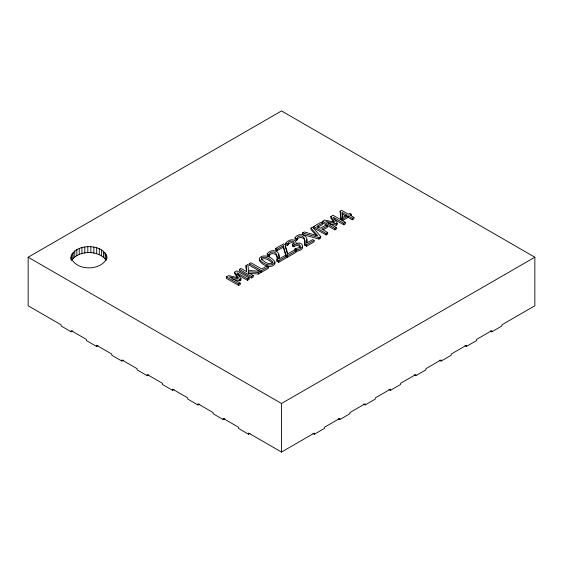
<?xml version="1.0" encoding="UTF-8"?>
<svg xmlns="http://www.w3.org/2000/svg" width="563" height="563" viewBox="0 0 563 563"><rect width="100%" height="100%" fill="white"/><g stroke="black" fill="none" stroke-linecap="round" stroke-linejoin="round"><path stroke-width="0.84" d="M277.003 261.302L277.003 259.81L278.72 260.803L286.271 256.446L286.271 257.931L278.72 262.295L277.003 261.302C277.601 257.72 277.249 250.802 271.873 252.118C268.333 251.816 270.247 258.494 267.221 255.356L267.221 253.871C271.084 247.72 281.528 250.936 278.938 258.889M306.722 241.365L306.638 243.061L312.655 239.592L314.063 240.401L314.063 241.886L306.504 246.249L304.787 245.257L304.843 242.027M278.938 257.404L278.854 259.107L284.864 255.63L287.503 257.221L296.054 252.287L296.054 250.795L294.604 249.965L287.82 253.885L285.124 244.68L283.653 243.828L275.56 248.494L275.56 249.986L277.01 250.816L283.266 247.206L283.266 245.721L277.01 249.332L275.56 248.494M71.044 257.439C74.013 242.956 104.605 242.963 106.829 257.875C101.692 271.267 75.562 271.253 71.044 257.439L71.044 259.107M269.058 256.313C270.887 250.908 278.875 254.216 277.059 259.557M306.722 242.85C309.319 234.898 298.869 231.674 295.012 237.832L295.012 239.317C298.031 242.449 296.117 235.77 299.664 236.073C304.048 234.813 305.61 240.162 304.843 243.519M296.842 240.267C298.066 235.806 305.442 237.044 304.787 241.851M302.577 246.84C303.056 249.859 298.854 250.676 296.715 251.323L294.984 250.317L294.984 248.832L296.715 249.838C299.108 249.557 304.752 247.22 301.747 244.236C300.691 241.752 294.871 244.258 295.878 242.653L295.659 241.105C292.732 238.409 287.834 240.127 285.821 243.153L285.821 244.638C288.826 247.741 286.954 241.14 290.438 241.351C291.683 240.851 294.153 241.105 294.224 242.801L292.401 244.462L292.401 245.947L293.766 246.735C295.659 245.123 299.481 244.912 300.466 247.6M287.651 245.588C288.312 242.963 292.711 241.295 294.238 243.941M106.189 254.399L106.189 260.254C98.595 250.035 79.911 250.071 71.937 259.832L71.937 253.983M261.563 259.444C265.293 256.974 269.761 260.824 272.647 263.034M72.74 330.938L71.219 331.818L61.085 325.97L61.085 324.795L28.15 305.779L28.15 257.221L281.5 110.946L534.85 257.221L534.85 305.779L501.915 324.795L501.915 325.97L491.78 331.818L490.26 330.938M71.219 331.818L71.219 330.65L86.42 339.426L86.42 340.594L96.554 346.442L98.075 345.569M249.127 277.89L247.495 278.833L236.953 272.745L240.936 278.727L239.951 279.297L229.613 276.982L240.162 283.069L240.162 284.554L238.642 285.434L226.403 278.368L226.403 276.883L228.62 275.603L238.487 277.77L234.63 272.133L236.889 270.824L249.127 277.89L249.127 279.375L247.495 280.318L236.953 274.23M248.255 271.816L248.346 272.696L253.237 275.518L253.237 277.003L251.605 277.946L239.366 270.88L239.366 269.396L240.999 268.452L246.629 271.704L246.01 265.56L247.987 264.413L248.396 270.493L260.521 271.31L260.521 272.795L258.41 274.019L248.255 273.301L248.255 271.816L258.41 272.527L260.521 271.31M249.261 263.681L250.894 262.738L261.682 268.973L267.151 265.813L268.593 266.651L268.593 268.136L261.499 272.232L249.261 265.166L249.261 263.681L261.499 270.747L268.593 266.651M302.493 232.948L304.238 231.942L317.785 235.855L311.008 228.029L312.669 227.072L320.699 236.566L320.699 238.058L318.94 239.071L302.493 234.433L302.493 232.948L318.94 237.586L320.699 236.566M323.183 229.817L327.272 227.452L327.272 225.967L321.818 229.12L327.708 232.519L327.708 234.004L326.083 234.947L313.844 227.881L313.844 226.396L321.17 222.167L322.613 223.004L322.613 224.489L317.631 227.368M345.344 222.336L343.719 223.279L333.176 217.191L337.16 223.173L336.174 223.743L325.836 221.428L336.378 227.515L336.378 229L334.858 229.88L322.62 222.814L322.62 221.329L324.844 220.049L334.711 222.216L330.847 216.579L333.113 215.27L345.344 222.336L345.344 223.828L343.719 224.764L333.929 219.113M351.15 214.13L349.693 214.967L353.902 217.395L353.902 218.887L352.325 219.795L348.117 217.367L342.712 220.492L340.981 219.493L340.151 211.209L341.664 210.337L348.377 214.207L349.834 213.37L351.15 214.13L351.15 215.615M322.613 223.004L316.92 226.291L320.368 228.282L325.829 225.13L327.272 225.967M267.221 253.871L269.058 254.828M285.821 243.153L287.651 244.096M295.012 237.832L296.842 238.782M292.401 245.947L292.943 245.63M292.401 244.462L293.766 245.25C295.659 243.638 299.481 243.427 300.466 246.115L299.298 247.579L294.984 248.832M340.151 211.209L340.981 218.008L342.712 219L348.117 215.882L352.325 218.31L353.902 217.395M232.793 279.178L239.951 280.782L240.936 280.212L240.936 278.727M328.222 223.448L336.174 225.228L337.16 224.658L337.16 223.173M226.403 276.883L238.642 283.949L240.162 283.069M239.366 269.396L251.605 276.461L253.237 275.518M283.266 245.721L285.99 254.863L287.503 255.736L296.054 250.795M304.787 245.257L304.787 243.772L306.504 244.764L314.063 240.401M313.844 226.396L326.083 233.462L327.708 232.519M322.62 221.329L334.858 228.395L336.378 227.515M96.554 346.442L96.554 345.274L111.756 354.05L111.756 355.218L121.889 361.073L123.41 360.193M121.889 361.073L121.889 359.898L137.09 368.681L137.09 369.849L147.224 375.697L148.745 374.824M147.224 375.697L147.224 374.529L162.425 383.304L162.425 384.473L172.559 390.328L174.08 389.448M172.559 390.328L172.559 389.153L187.761 397.928L187.761 399.104L197.894 404.952L199.415 404.072M197.894 404.952L197.894 403.784L213.096 412.559L213.096 413.728L223.23 419.583L224.75 418.703M28.15 257.221L281.5 403.488L534.85 257.221M223.23 419.583L223.23 418.408L238.43 427.183L238.43 428.359L248.564 434.207L250.085 433.327M248.564 434.207L248.564 433.038L281.5 452.054L314.435 433.038L314.435 434.207L312.915 433.327M314.435 434.207L324.57 428.359L324.57 427.183L339.771 418.408L339.771 419.583L338.25 418.703M339.771 419.583L349.904 413.728L349.904 412.559L365.105 403.784L365.105 404.952L363.585 404.072M365.105 404.952L375.24 399.104L375.24 397.928L390.44 389.153L390.44 390.328L388.92 389.448M390.44 390.328L400.575 384.473L400.575 383.304L415.775 374.529L415.775 375.697L414.255 374.824M415.775 375.697L425.91 369.849L425.91 368.681L441.11 359.898L441.11 361.073L439.59 360.193M441.11 361.073L451.245 355.218L451.245 354.05L466.445 345.274L466.445 346.442L464.925 345.569M466.445 346.442L476.579 340.594L476.579 339.426L491.78 330.65L491.78 331.818M346.118 216.213L342.015 213.849L342.459 217.276M316.089 235.383L311.008 229.521L311.008 228.029M333.746 222.294L330.847 218.064L330.847 216.579M237.523 277.848L234.63 273.618L234.63 272.133M278.46 254.736L278.917 256.89M283.266 247.206L285.99 256.348L285.99 254.863M285.124 246.165L287.573 254.532M274.899 263.012L275.026 263.716C271.465 269.515 261.528 265.074 259.198 260.141M306.575 239.732L306.701 240.851M246.474 271.655L246.01 265.56M352.325 218.31L352.325 219.795M348.117 215.882L348.117 217.367M343.719 223.279L343.719 224.764M342.712 219L342.712 220.492M340.981 218.008L340.981 219.493M336.174 223.743L336.174 225.228M334.858 228.395L334.858 229.88M326.083 233.462L326.083 234.947M318.94 237.586L318.94 239.071M306.504 244.764L306.504 246.249M296.75 238.839L296.75 240.324M296.715 249.838L296.715 251.323M293.766 245.25L293.766 246.735M287.552 244.152L287.552 245.644M287.503 255.736L287.503 257.221M281.5 403.488L281.5 452.054M278.72 260.803L278.72 262.295M277.01 249.332L277.01 250.816M268.966 254.877L268.966 256.362M261.499 270.747L261.499 272.232M258.41 272.527L258.41 274.019M251.605 276.461L251.605 277.946M247.495 278.833L247.495 280.318M239.951 279.297L239.951 280.782M238.642 283.949L238.642 285.434M106.766 256.123L106.766 258.628M105.119 252.759L105.119 258.607M103.578 251.246L103.578 257.094M101.621 249.909L101.621 255.757M99.299 248.776L99.299 254.624M96.681 247.889L96.681 253.737M93.838 247.27L93.838 253.118M90.854 246.932L90.854 252.787M87.814 246.897L87.814 252.745M84.809 247.157L84.809 253.005M81.924 247.706L81.924 253.554M79.242 248.529L79.242 254.377M76.835 249.599L76.835 255.454M74.78 250.894L74.78 256.742M73.134 252.365L73.134 258.22M71.234 255.686L71.234 260.704M275.026 262.231C271.465 268.03 261.528 263.59 259.198 258.656C262.766 252.871 272.696 257.298 275.026 262.231M261.563 257.953L261.316 258.846C263.822 261.577 269.501 265.849 272.928 262.506L272.914 262.041C270.339 259.283 265.384 255.56 261.563 257.953M346.801 215.122L342.677 217.501L342.015 212.357L346.801 215.122"/></g></svg>
